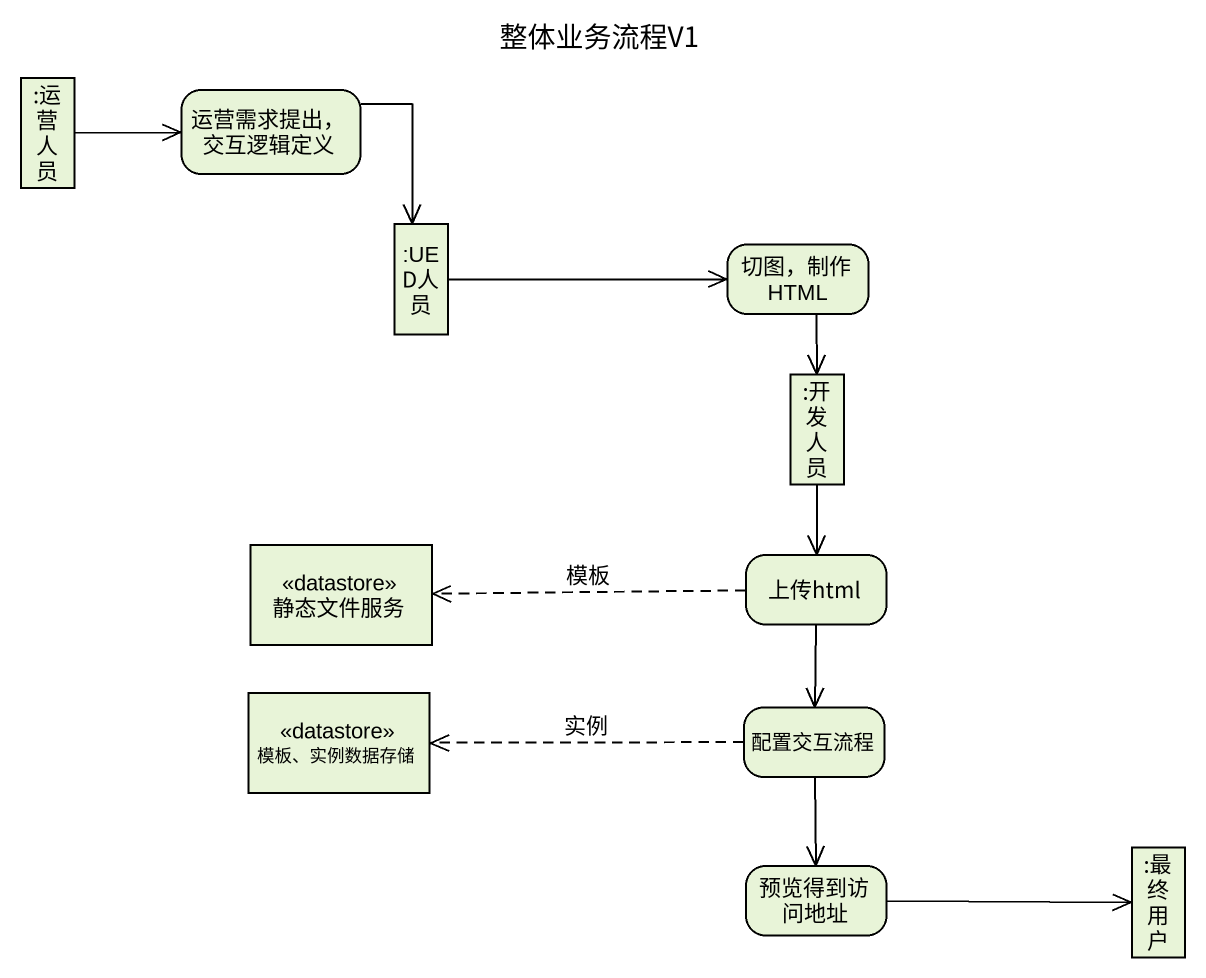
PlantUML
@startuml
title 整体业务流程V1
hide empty description
state ":运营人员" as 运营人员 <<object>>
state "运营需求提出，交互逻辑定义" as 运营需求提出_交互逻辑定义
state ":UED人员" as UED人员 <<object>>
state "切图，制作HTML" as 切图_制作HTML
state ":开发人员" as 开发人员 <<object>>
state 静态文件服务 <<datastore>>
state 上传html
state "模板、实例数据存储" as 模板_实例数据存储 <<datastore>>
state 配置交互流程
state 预览得到访问地址
state ":最终用户" as 最终用户 <<object>>
运营人员 -right-> 运营需求提出_交互逻辑定义
运营需求提出_交互逻辑定义 --> UED人员
UED人员 -right-> 切图_制作HTML
切图_制作HTML --> 开发人员
开发人员 --> 上传html
上传html -left[dashed]-> 静态文件服务 : 模板
上传html --> 配置交互流程
配置交互流程 -left[dashed]-> 模板_实例数据存储 : 实例
配置交互流程 --> 预览得到访问地址
预览得到访问地址 -right-> 最终用户
@enduml
